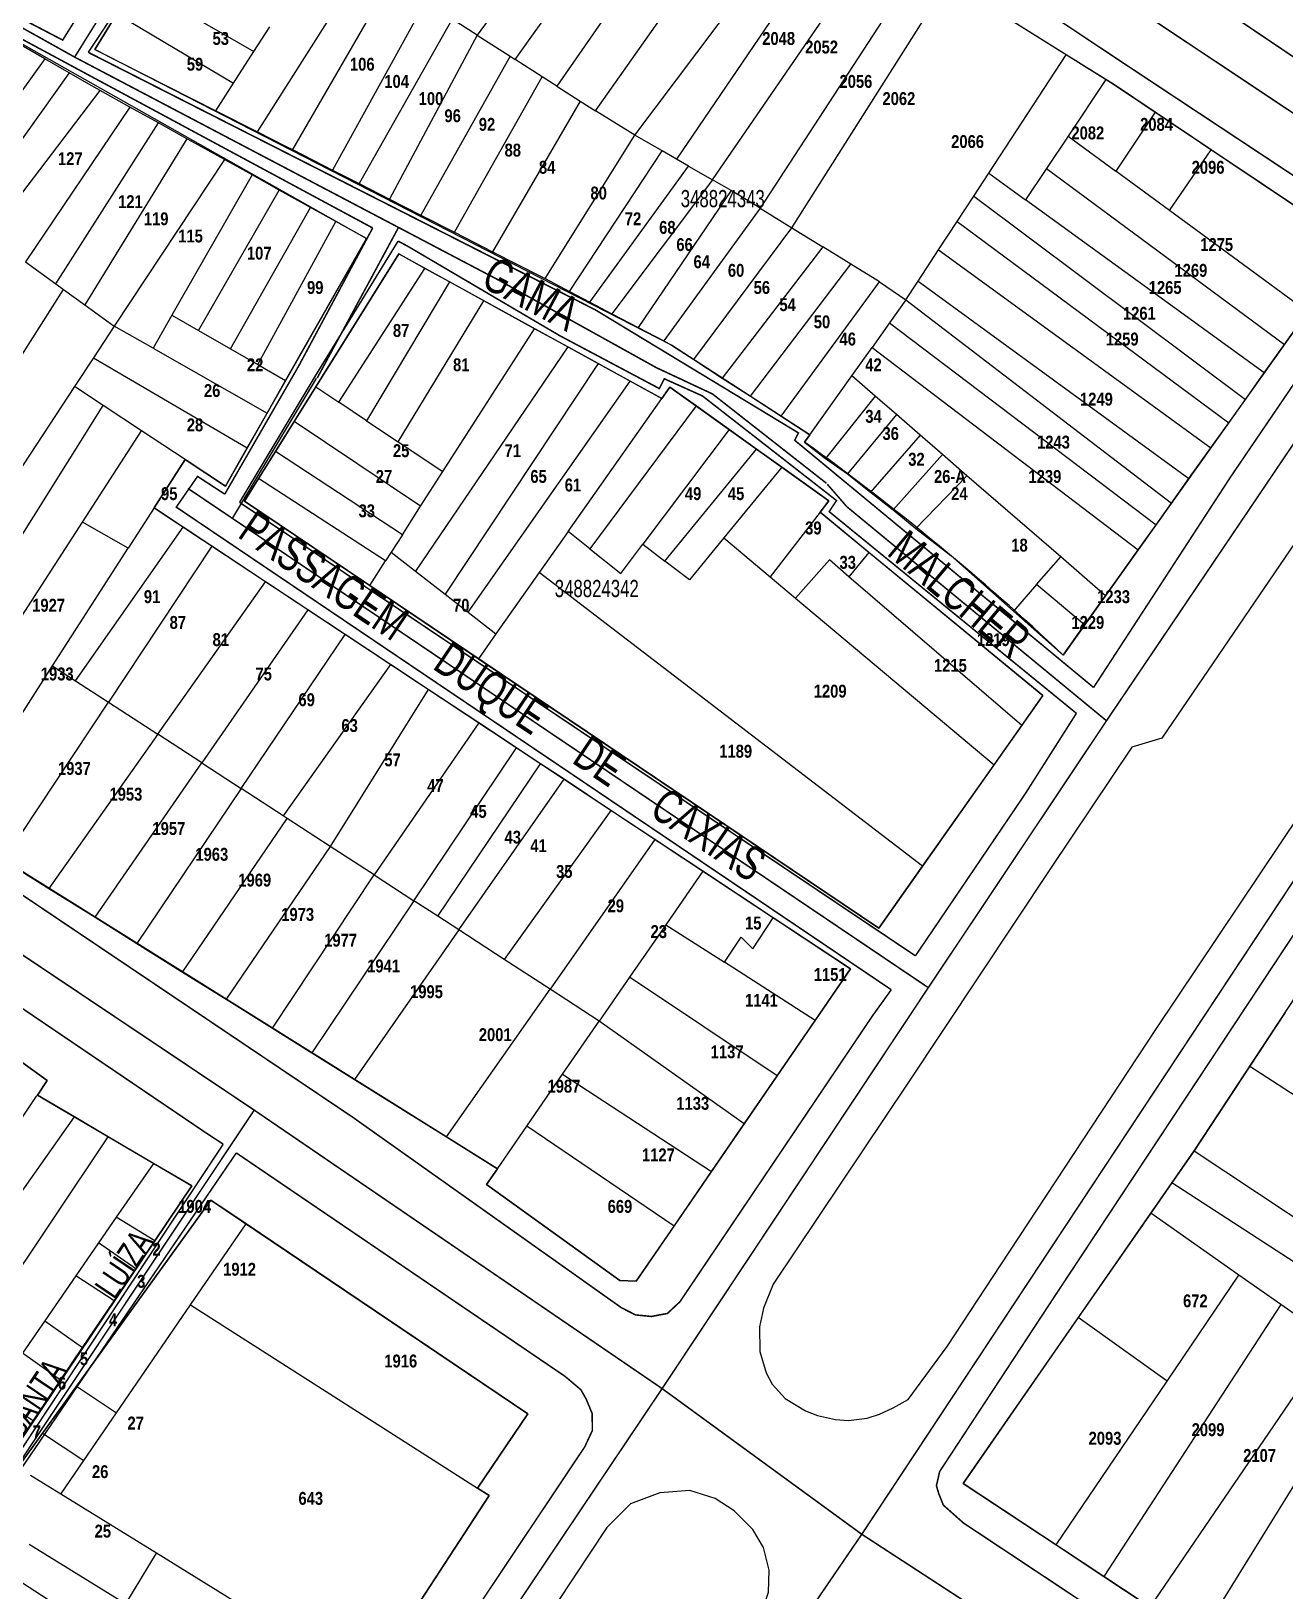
# Model space of a CAD drawing. Extents: x 203136 to 205923, y 4839890 to 4842982.
# Drawn here: x 203676.3 to 203822.3, y 4841120.4 to 4841302 of the extents above; entities that cross this region are included whole.
import ezdxf
from ezdxf.enums import TextEntityAlignment as Align

# ---------------------------------------------------------------- set-up
doc = ezdxf.new("R2010")
doc.units = 0
doc.header["$LTSCALE"] = 1.5
doc.header["$MEASUREMENT"] = 0
doc.linetypes.add('TRACO_11', pattern=[8, 3, -1, 3, -1])
doc.linetypes.add('TRACO_25', pattern=[8, 3, -1, 1, -1, 1, -1])
for name, color, linetype in [('CD_MALHA_LOTES', 40, 'CONTINUOUS'), ('CD_TXT_QUADRA', 7, 'CONTINUOUS'), ('RU-QUADRAS', 210, 'CONTINUOUS'), ('SV-EIXO-RUA-N-PAV', 6, 'CONTINUOUS'), ('SV-EIXO-RUA-PAV', 20, 'CONTINUOUS'), ('SV-RUA-PAVIM-S-GUIA-C-GUIA', 7, 'CONTINUOUS'), ('SV-TXT-RUA-N-PAV-S-GUIA-C-GUIA', 7, 'CONTINUOUS'), ('SV-TXT-RUA-PAV-S-GUIA-C-GUIA', 7, 'CONTINUOUS'), ('Th_NmrPort', 1, 'CONTINUOUS')]:
    doc.layers.add(name, color=color, linetype=linetype)
doc.styles.add('3488-24-2D_TXT$0$ARIAL', font='ARIAL.TTF')
doc.styles.add('ARIAL', font='ARIAL.TTF')
doc.styles.get("Standard").update_dxf_attribs({"font": 'swisscbo.ttf'})

msp = doc.modelspace()

# ---------------------------------------------------------------- linework, layer by layer
at = {"layer": 'CD_MALHA_LOTES', "linetype": 'Continuous'}
for p, q in [((203748.54, 4841329.54), (203728.23, 4841301.57)), ((203732.64, 4841298.76), (203752.77, 4841326.88)), ((203757.18, 4841324.12), (203737.51, 4841295.64)), ((203742.01, 4841292.77), (203761.98, 4841321.12)), ((203746.6, 4841289.93), (203767.44, 4841317.69)), ((203770.81, 4841315.59), (203751.42, 4841287.16)), ((203755.61, 4841284.75), (203775, 4841312.96)), ((203702.64, 4841290.32), (203715.1, 4841309.95)), ((203779.76, 4841309.98), (203761.19, 4841281.42)), ((203688.45, 4841307.63), (203702.22, 4841299.67)), ((203718.15, 4841308), (203706.73, 4841288.25)), ((203764.85, 4841279.16), (203783.08, 4841307.9)), ((203796.79, 4841299.31), (203783.08, 4841307.9)), ((203722.16, 4841305.44), (203711.39, 4841285.87)), ((203686.27, 4841304.08), (203683.7, 4841299.9)), ((203686.27, 4841304.08), (203699.87, 4841295.99)), ((203702.22, 4841299.67), (203704.07, 4841302.57)), ((203725.31, 4841303.43), (203714.49, 4841284.29)), ((203728.23, 4841301.57), (203725.31, 4841303.43)), ((203677.88, 4841298.82), (203675.12, 4841300.41)), ((203728.23, 4841301.57), (203718.03, 4841282.49)), ((203728.23, 4841301.57), (203732.06, 4841299.12)), ((203677.88, 4841298.82), (203665.98, 4841282.31)), ((203680.72, 4841297.18), (203677.88, 4841298.82)), ((203683.7, 4841299.9), (203697.81, 4841292.77)), ((203699.87, 4841295.99), (203702.22, 4841299.67)), ((203732.06, 4841299.12), (203721.66, 4841280.63)), ((203732.06, 4841299.12), (203732.64, 4841298.76)), ((203735.81, 4841296.73), (203732.64, 4841298.76)), ((203787.79, 4841285.51), (203796.79, 4841299.31)), ((203801.43, 4841296.41), (203796.79, 4841299.31)), ((203680.72, 4841297.18), (203668.65, 4841280.29)), ((203683.02, 4841295.86), (203680.72, 4841297.18)), ((203725.57, 4841278.64), (203735.81, 4841296.73)), ((203737.51, 4841295.64), (203735.81, 4841296.73)), ((203801.43, 4841296.41), (203797.03, 4841289.82)), ((203802.3, 4841295.86), (203801.43, 4841296.41)), ((203671.45, 4841278.21), (203684.34, 4841295.13)), ((203684.34, 4841295.13), (203683.02, 4841295.86)), ((203687.78, 4841293.21), (203684.34, 4841295.13)), ((203697.81, 4841292.77), (203699.87, 4841295.99)), ((203737.51, 4841295.64), (203740.23, 4841293.91)), ((203807.16, 4841292.61), (203802.3, 4841295.86)), ((203687.78, 4841293.21), (203675.62, 4841275.19)), ((203691.13, 4841291.36), (203687.78, 4841293.21)), ((203697.81, 4841292.77), (203702.64, 4841290.32)), ((203740.23, 4841293.91), (203730.01, 4841276.37)), ((203740.23, 4841293.91), (203742.01, 4841292.77)), ((203746.6, 4841289.93), (203742.01, 4841292.77)), ((203679.18, 4841272.62), (203691.13, 4841291.36)), ((203694.43, 4841289.52), (203691.13, 4841291.36)), ((203807.16, 4841292.61), (203802.58, 4841285.75)), ((203813.68, 4841288.24), (203807.16, 4841292.61)), ((203694.43, 4841289.52), (203682.53, 4841270.19)), ((203695.01, 4841289.2), (203694.43, 4841289.52)), ((203698.79, 4841287.1), (203695.01, 4841289.2)), ((203702.64, 4841290.32), (203705.93, 4841288.66)), ((203736.15, 4841273.23), (203746.6, 4841289.93)), ((203749.75, 4841288.12), (203746.6, 4841289.93)), ((203797.03, 4841289.82), (203794.52, 4841286.06)), ((203797.03, 4841289.82), (203802.58, 4841285.75)), ((203706.73, 4841288.25), (203711.39, 4841285.87)), ((203738.99, 4841271.74), (203749.75, 4841288.12)), ((203751.42, 4841287.16), (203749.75, 4841288.12)), ((203808.85, 4841281.15), (203813.68, 4841288.24)), ((203829.31, 4841277.78), (203813.68, 4841288.24)), ((203698.79, 4841287.1), (203685.98, 4841267.7)), ((203702.03, 4841285.3), (203698.79, 4841287.1)), ((203711.39, 4841285.87), (203714.49, 4841284.29)), ((203741.34, 4841270.5), (203752.84, 4841286.34)), ((203752.84, 4841286.34), (203751.42, 4841287.16)), ((203752.84, 4841286.34), (203755.61, 4841284.75)), ((203786.04, 4841282.83), (203787.79, 4841285.51)), ((203787.79, 4841285.51), (203792.08, 4841282.4)), ((203794.52, 4841286.06), (203792.08, 4841282.4)), ((203794.52, 4841286.06), (203822.22, 4841265.57)), ((203808.85, 4841281.15), (203802.58, 4841285.75)), ((203702.03, 4841285.3), (203692.68, 4841268.96)), ((203705.18, 4841283.55), (203702.03, 4841285.3)), ((203714.49, 4841284.29), (203718.03, 4841282.49)), ((203755.61, 4841284.75), (203743.9, 4841269.15)), ((203757.81, 4841283.48), (203755.61, 4841284.75)), ((203695.78, 4841267.18), (203705.18, 4841283.55)), ((203708.83, 4841281.53), (203705.18, 4841283.55)), ((203718.03, 4841282.49), (203721.66, 4841280.63)), ((203757.81, 4841283.48), (203746.99, 4841267.53)), ((203761.19, 4841281.42), (203757.81, 4841283.48)), ((203784.13, 4841279.9), (203786.04, 4841282.83)), ((203786.04, 4841282.83), (203817.67, 4841259.17)), ((203819.87, 4841262.26), (203792.08, 4841282.4)), ((203699.51, 4841265.05), (203708.83, 4841281.53)), ((203711.77, 4841279.89), (203708.83, 4841281.53)), ((203721.66, 4841280.63), (203725.57, 4841278.64)), ((203761.19, 4841281.42), (203749.97, 4841265.97)), ((203761.19, 4841281.42), (203764.85, 4841279.16)), ((203824.92, 4841269.35), (203808.85, 4841281.15)), ((203702.7, 4841263.22), (203711.77, 4841279.89)), ((203715.34, 4841277.91), (203711.77, 4841279.89)), ((203725.57, 4841278.64), (203730.01, 4841276.37)), ((203753.46, 4841263.81), (203764.85, 4841279.16)), ((203764.85, 4841279.16), (203768.49, 4841276.92)), ((203781.96, 4841276.57), (203784.13, 4841279.9)), ((203784.13, 4841279.9), (203815.73, 4841256.45)), ((203705.92, 4841261.37), (203715.34, 4841277.91)), ((203730.01, 4841276.37), (203735.66, 4841273.49)), ((203768.49, 4841276.92), (203756.77, 4841261.65)), ((203771.75, 4841274.91), (203768.49, 4841276.92)), ((203779.58, 4841272.92), (203781.96, 4841276.57)), ((203781.96, 4841276.57), (203813.65, 4841253.53)), ((203675.62, 4841275.19), (203679.18, 4841272.62)), ((203719.11, 4841276.1), (203709.43, 4841260.62)), ((203722.15, 4841274.43), (203719.11, 4841276.1)), ((203760.04, 4841259.53), (203771.75, 4841274.91)), ((203775.07, 4841272.86), (203771.75, 4841274.91)), ((203712.11, 4841258.83), (203722.15, 4841274.43)), ((203725, 4841272.86), (203715.34, 4841256.68)), ((203725, 4841272.86), (203722.15, 4841274.43)), ((203729, 4841270.66), (203725, 4841272.86)), ((203735.66, 4841273.49), (203736.15, 4841273.23)), ((203736.15, 4841273.23), (203738.99, 4841271.74)), ((203763.61, 4841257.2), (203775.07, 4841272.86)), ((203775.07, 4841272.86), (203778.15, 4841270.78)), ((203778.15, 4841270.78), (203779.58, 4841272.92)), ((203779.58, 4841272.92), (203811.1, 4841249.95)), ((203647.84, 4841221.33), (203680.08, 4841271.97)), ((203679.18, 4841272.62), (203680.08, 4841271.97)), ((203680.08, 4841271.97), (203682.53, 4841270.19)), ((203738.99, 4841271.74), (203741.34, 4841270.5)), ((203682.53, 4841270.19), (203685.98, 4841267.7)), ((203719.03, 4841254.22), (203729, 4841270.66)), ((203734.92, 4841267.4), (203729, 4841270.66)), ((203741.34, 4841270.5), (203743.9, 4841269.15)), ((203743.9, 4841269.15), (203746.99, 4841267.53)), ((203778.15, 4841270.78), (203776.25, 4841268.1)), ((203778.15, 4841270.78), (203809.07, 4841247.1)), ((203822.22, 4841265.57), (203824.92, 4841269.35)), ((203685.98, 4841267.7), (203683.54, 4841264.01)), ((203690.49, 4841265.12), (203685.98, 4841267.7)), ((203692.68, 4841268.96), (203690.49, 4841265.12)), ((203692.68, 4841268.96), (203695.78, 4841267.18)), ((203724.24, 4841250.76), (203734.92, 4841267.4)), ((203738.79, 4841265.28), (203734.92, 4841267.4)), ((203746.99, 4841267.53), (203749.97, 4841265.97)), ((203776.25, 4841268.1), (203774.21, 4841265.23)), ((203776.25, 4841268.1), (203807.27, 4841244.57)), ((203695.78, 4841267.18), (203699.51, 4841265.05)), ((203749.97, 4841265.97), (203750.85, 4841265.5)), ((203750.85, 4841265.5), (203753.46, 4841263.81)), ((203819.87, 4841262.26), (203822.22, 4841265.57)), ((203683.54, 4841264.01), (203681.34, 4841260.67)), ((203683.54, 4841264.01), (203701.45, 4841253.51)), ((203690.49, 4841265.12), (203703.76, 4841257.57)), ((203699.51, 4841265.05), (203702.7, 4841263.22)), ((203738.79, 4841265.28), (203721.05, 4841239.18)), ((203742.31, 4841263.34), (203738.79, 4841265.28)), ((203753.46, 4841263.81), (203756.77, 4841261.65)), ((203771.85, 4841261.92), (203774.21, 4841265.23)), ((203774.21, 4841265.23), (203805.19, 4841241.65)), ((203702.7, 4841263.22), (203705.92, 4841261.37)), ((203742.31, 4841263.34), (203724.49, 4841236.5)), ((203746.04, 4841261.29), (203742.31, 4841263.34)), ((203766.95, 4841255.03), (203771.85, 4841261.92)), ((203774.56, 4841259.56), (203771.85, 4841261.92)), ((203817.67, 4841259.17), (203819.87, 4841262.26)), ((203681.34, 4841260.67), (203653.18, 4841217.99)), ((203684.68, 4841258.47), (203681.34, 4841260.67)), ((203703.76, 4841257.57), (203705.92, 4841261.37)), ((203709.43, 4841260.62), (203706.92, 4841256.6)), ((203709.43, 4841260.62), (203712.11, 4841258.83)), ((203727.19, 4841234.39), (203746.04, 4841261.29)), ((203749.73, 4841259.26), (203746.04, 4841261.29)), ((203750.68, 4841260.61), (203749.73, 4841259.26)), ((203753.74, 4841258.41), (203750.68, 4841260.61)), ((203756.77, 4841261.65), (203760.04, 4841259.53)), ((203657.53, 4841215.27), (203684.68, 4841258.47)), ((203689.16, 4841255.5), (203684.68, 4841258.47)), ((203715.34, 4841256.68), (203712.11, 4841258.83)), ((203738.83, 4841243.8), (203749.73, 4841259.26)), ((203753.74, 4841258.41), (203741.36, 4841241.76)), ((203757.58, 4841255.65), (203753.74, 4841258.41)), ((203760.04, 4841259.53), (203763.61, 4841257.2)), ((203774.56, 4841259.56), (203768.79, 4841252.3)), ((203777.05, 4841257.4), (203774.56, 4841259.56)), ((203815.73, 4841256.45), (203817.67, 4841259.17)), ((203701.45, 4841253.51), (203703.76, 4841257.57)), ((203706.92, 4841256.6), (203704.73, 4841253.11)), ((203721.64, 4841246.72), (203706.92, 4841256.6)), ((203715.34, 4841256.68), (203719.03, 4841254.22)), ((203763.61, 4841257.2), (203766.95, 4841255.03)), ((203777.05, 4841257.4), (203771.35, 4841250.49)), ((203779.79, 4841255.02), (203777.05, 4841257.4)), ((203813.65, 4841253.53), (203815.73, 4841256.45)), ((203682.29, 4841244.89), (203689.16, 4841255.5)), ((203694.22, 4841252.16), (203689.16, 4841255.5)), ((203757.58, 4841255.65), (203747.51, 4841242.3)), ((203760.74, 4841253.39), (203757.58, 4841255.65)), ((203766.95, 4841255.03), (203766.35, 4841254.19)), ((203779.79, 4841255.02), (203774.02, 4841248.38)), ((203782.42, 4841252.74), (203779.79, 4841255.02)), ((203698.91, 4841249.05), (203701.45, 4841253.51)), ((203704.73, 4841253.11), (203702.76, 4841249.97)), ((203719.52, 4841243.41), (203704.73, 4841253.11)), ((203719.03, 4841254.22), (203724.24, 4841250.76)), ((203750.07, 4841240.34), (203760.74, 4841253.39)), ((203763.7, 4841251.27), (203760.74, 4841253.39)), ((203766.35, 4841254.19), (203768.79, 4841252.3)), ((203782.42, 4841252.74), (203776.66, 4841246.3)), ((203785.26, 4841250.28), (203782.42, 4841252.74)), ((203811.1, 4841249.95), (203813.65, 4841253.53)), ((203690.6, 4841246.53), (203694.22, 4841252.16)), ((203694.22, 4841252.16), (203698.91, 4841249.05)), ((203763.7, 4841251.27), (203756.95, 4841243.03)), ((203769.18, 4841247.34), (203763.7, 4841251.27)), ((203768.79, 4841252.3), (203771.35, 4841250.49)), ((203702.76, 4841249.97), (203701.12, 4841247.33)), ((203717.56, 4841240.36), (203702.76, 4841249.97)), ((203721.64, 4841246.72), (203724.24, 4841250.76)), ((203771.35, 4841250.49), (203774.02, 4841248.38)), ((203779.31, 4841244.15), (203785.26, 4841250.28)), ((203796.17, 4841240.82), (203785.26, 4841250.28)), ((203809.07, 4841247.1), (203811.1, 4841249.95)), ((203701.12, 4841247.33), (203715.72, 4841237.5)), ((203768.15, 4841246.02), (203769.18, 4841247.34)), ((203774.02, 4841248.38), (203776.66, 4841246.3)), ((203690.6, 4841246.53), (203687.61, 4841241.86)), ((203693.98, 4841244.29), (203690.6, 4841246.53)), ((203719.52, 4841243.41), (203721.64, 4841246.72)), ((203768.15, 4841246.02), (203762.33, 4841238.51)), ((203773.82, 4841241.35), (203768.15, 4841246.02)), ((203776.66, 4841246.3), (203779.31, 4841244.15)), ((203807.27, 4841244.57), (203809.07, 4841247.1)), ((203661.49, 4841212.78), (203682.29, 4841244.89)), ((203681.47, 4841226.4), (203693.98, 4841244.29)), ((203687.61, 4841241.86), (203682.29, 4841244.89)), ((203697.33, 4841242.08), (203693.98, 4841244.29)), ((203738.83, 4841243.8), (203735.46, 4841239.02)), ((203741.36, 4841241.76), (203738.83, 4841243.8)), ((203779.31, 4841244.15), (203783.37, 4841241)), ((203805.19, 4841241.65), (203807.27, 4841244.57)), ((203678.8, 4841228.13), (203687.61, 4841241.86)), ((203697.33, 4841242.08), (203685.29, 4841223.91)), ((203703.57, 4841237.94), (203697.33, 4841242.08)), ((203719.52, 4841243.41), (203718.22, 4841241.39)), ((203744.94, 4841238.89), (203747.51, 4841242.3)), ((203747.51, 4841242.3), (203750.07, 4841240.34)), ((203756.95, 4841243.03), (203752.94, 4841238.14)), ((203756.95, 4841243.03), (203762.33, 4841238.51)), ((203715.72, 4841237.5), (203717.56, 4841240.36)), ((203718.22, 4841241.39), (203717.56, 4841240.36)), ((203718.22, 4841241.39), (203721.05, 4841239.18)), ((203741.36, 4841241.76), (203744.94, 4841238.89)), ((203752.94, 4841238.14), (203750.07, 4841240.34)), ((203769.25, 4841240.48), (203765.3, 4841236.03)), ((203771.52, 4841238.52), (203769.25, 4841240.48)), ((203773.82, 4841241.35), (203771.52, 4841238.52)), ((203794.1, 4841224.68), (203773.82, 4841241.35)), ((203783.37, 4841241), (203790.68, 4841234.51)), ((203793.36, 4841237.6), (203796.17, 4841240.82)), ((203801.38, 4841236.3), (203796.17, 4841240.82)), ((203801.38, 4841236.3), (203805.19, 4841241.65)), ((203721.05, 4841239.18), (203724.49, 4841236.5)), ((203735.46, 4841239.02), (203730.42, 4841231.86)), ((203780.08, 4841204.81), (203735.46, 4841239.02)), ((203762.33, 4841238.51), (203765.3, 4841236.03)), ((203791.63, 4841221.18), (203771.52, 4841238.52)), ((203691.03, 4841220.18), (203703.57, 4841237.94)), ((203708.52, 4841234.67), (203703.57, 4841237.94)), ((203715.72, 4841237.5), (203728.38, 4841228.97)), ((203724.49, 4841236.5), (203727.19, 4841234.39)), ((203793.36, 4841237.6), (203790.68, 4841234.51)), ((203798.96, 4841232.9), (203793.36, 4841237.6)), ((203708.52, 4841234.67), (203696.17, 4841216.84)), ((203712.85, 4841231.8), (203708.52, 4841234.67)), ((203765.3, 4841236.03), (203788.42, 4841216.62)), ((203798.96, 4841232.9), (203801.38, 4841236.3)), ((203727.19, 4841234.39), (203730.42, 4841231.86)), ((203790.68, 4841234.51), (203796.46, 4841229.39)), ((203796.46, 4841229.39), (203798.96, 4841232.9)), ((203700.76, 4841213.86), (203712.85, 4841231.8)), ((203718.14, 4841228.3), (203712.85, 4841231.8)), ((203730.42, 4841231.86), (203728.38, 4841228.97)), ((203666.81, 4841209.45), (203678.8, 4841228.13)), ((203678.8, 4841228.13), (203681.47, 4841226.4)), ((203718.14, 4841228.3), (203705.65, 4841210.68)), ((203722.52, 4841225.4), (203718.14, 4841228.3)), ((203728.38, 4841228.97), (203774.99, 4841197.6)), ((203681.47, 4841226.4), (203685.29, 4841223.91)), ((203673.1, 4841205.52), (203685.29, 4841223.91)), ((203685.29, 4841223.91), (203691.03, 4841220.18)), ((203722.52, 4841225.4), (203711.13, 4841207.12)), ((203728.42, 4841221.49), (203722.52, 4841225.4)), ((203791.63, 4841221.18), (203794.1, 4841224.68)), ((203691.03, 4841220.18), (203678.36, 4841202.23)), ((203696.17, 4841216.84), (203691.03, 4841220.18)), ((203728.42, 4841221.49), (203716.23, 4841203.81)), ((203732.82, 4841218.59), (203728.42, 4841221.49)), ((203788.42, 4841216.62), (203791.63, 4841221.18)), ((203720.86, 4841200.79), (203732.82, 4841218.59)), ((203735.59, 4841216.75), (203732.82, 4841218.59)), ((203683.73, 4841198.87), (203696.17, 4841216.84)), ((203696.17, 4841216.84), (203700.76, 4841213.86)), ((203723.65, 4841198.98), (203735.59, 4841216.75)), ((203738.34, 4841214.93), (203735.59, 4841216.75)), ((203780.08, 4841204.81), (203788.42, 4841216.62)), ((203726.09, 4841197.39), (203738.34, 4841214.93)), ((203743.8, 4841211.31), (203738.34, 4841214.93)), ((203700.76, 4841213.86), (203688.6, 4841195.82)), ((203705.65, 4841210.68), (203700.76, 4841213.86)), ((203743.8, 4841211.31), (203731.37, 4841193.96)), ((203748.93, 4841207.92), (203743.8, 4841211.31)), ((203693.92, 4841192.49), (203706.11, 4841210.38)), ((203706.11, 4841210.38), (203705.65, 4841210.68)), ((203711.13, 4841207.12), (203706.11, 4841210.38)), ((203748.93, 4841207.92), (203736.71, 4841190.49)), ((203754.5, 4841204.23), (203748.93, 4841207.92)), ((203673.1, 4841205.52), (203678.36, 4841202.23)), ((203711.13, 4841207.12), (203699.01, 4841189.31)), ((203716.23, 4841203.81), (203711.13, 4841207.12)), ((203704.38, 4841185.95), (203716.23, 4841203.81)), ((203716.23, 4841203.81), (203720.86, 4841200.79)), ((203754.5, 4841204.23), (203750.2, 4841198)), ((203762.71, 4841198.8), (203754.5, 4841204.23)), ((203774.99, 4841197.6), (203780.08, 4841204.81)), ((203678.36, 4841202.23), (203683.73, 4841198.87)), ((203720.86, 4841200.79), (203708.97, 4841183.08)), ((203723.65, 4841198.98), (203720.86, 4841200.79)), ((203683.73, 4841198.87), (203688.6, 4841195.82)), ((203726.09, 4841197.39), (203723.65, 4841198.98)), ((203760.31, 4841195.2), (203762.71, 4841198.8)), ((203771.69, 4841192.85), (203762.71, 4841198.8)), ((203726.09, 4841197.39), (203713.93, 4841179.98)), ((203731.37, 4841193.96), (203726.09, 4841197.39)), ((203750.2, 4841198), (203745.98, 4841191.88)), ((203750.2, 4841198), (203757.03, 4841193.62)), ((203757.03, 4841193.62), (203758.98, 4841196.53)), ((203758.98, 4841196.53), (203760.31, 4841195.2)), ((203688.6, 4841195.82), (203693.92, 4841192.49)), ((203736.71, 4841190.49), (203731.37, 4841193.96)), ((203767.58, 4841186.86), (203757.03, 4841193.62)), ((203767.58, 4841186.86), (203771.69, 4841192.85)), ((203693.92, 4841192.49), (203699.01, 4841189.31)), ((203745.98, 4841191.88), (203742.45, 4841186.76)), ((203763.17, 4841180.42), (203745.98, 4841191.88)), ((203699.01, 4841189.31), (203704.38, 4841185.95)), ((203724.64, 4841173.28), (203736.71, 4841190.49)), ((203742.45, 4841186.76), (203736.71, 4841190.49)), ((203822.31, 4841187.79), (203818.2, 4841181.54)), ((203704.38, 4841185.95), (203708.97, 4841183.08)), ((203738.18, 4841180.58), (203742.45, 4841186.76)), ((203759.33, 4841174.82), (203742.45, 4841186.76)), ((203763.17, 4841180.42), (203767.58, 4841186.86)), ((203678.17, 4841179.84), (203673.65, 4841183.12)), ((203708.97, 4841183.08), (203713.93, 4841179.98)), ((203734.01, 4841174.54), (203738.18, 4841180.58)), ((203738.18, 4841180.58), (203755.52, 4841169.26)), ((203759.33, 4841174.82), (203763.17, 4841180.42)), ((203818.2, 4841181.54), (203811.71, 4841171.68)), ((203818.2, 4841181.54), (203843.34, 4841165.14)), ((203677.02, 4841178.16), (203678.17, 4841179.84)), ((203713.93, 4841179.98), (203724.64, 4841173.28)), ((203655.38, 4841145.97), (203676.92, 4841178.02)), ((203676.92, 4841178.02), (203677.02, 4841178.16)), ((203681.33, 4841175.63), (203677.02, 4841178.16)), ((203664.12, 4841151.17), (203681.33, 4841175.63)), ((203685.28, 4841173.3), (203681.33, 4841175.63)), ((203755.52, 4841169.26), (203759.33, 4841174.82)), ((203668.17, 4841147.74), (203685.28, 4841173.3)), ((203724.64, 4841173.28), (203730.58, 4841169.56)), ((203730.58, 4841169.56), (203734.01, 4841174.54)), ((203751.16, 4841162.89), (203734.01, 4841174.54)), ((203811.71, 4841171.68), (203809.11, 4841167.94)), ((203811.71, 4841171.68), (203836.97, 4841154.87)), ((203690.55, 4841170.2), (203686.21, 4841163.93)), ((203695.01, 4841167.58), (203690.55, 4841170.2)), ((203730.58, 4841169.56), (203729.32, 4841167.74)), ((203751.16, 4841162.89), (203755.52, 4841169.26)), ((203690.68, 4841161.17), (203695.01, 4841167.58)), ((203729.32, 4841167.74), (203744.85, 4841156.58)), ((203809.11, 4841167.94), (203806.65, 4841164.4)), ((203834.76, 4841151.28), (203809.11, 4841167.94)), ((203697.21, 4841165.94), (203681.59, 4841144.28)), ((203701.32, 4841163.16), (203697.21, 4841165.94)), ((203686.21, 4841163.93), (203684.15, 4841160.94)), ((203690.68, 4841161.17), (203686.21, 4841163.93)), ((203806.65, 4841164.4), (203798.21, 4841152.25)), ((203816.93, 4841157.18), (203806.65, 4841164.4)), ((203694.86, 4841153.74), (203701.32, 4841163.16)), ((203734.13, 4841141.05), (203701.32, 4841163.16)), ((203746.76, 4841156.48), (203751.16, 4841162.89)), ((203684.15, 4841160.94), (203681.5, 4841157.11)), ((203688.49, 4841157.92), (203684.15, 4841160.94)), ((203688.49, 4841157.92), (203690.68, 4841161.17)), ((203681.5, 4841157.11), (203677.88, 4841151.86)), ((203685.96, 4841154.19), (203681.5, 4841157.11)), ((203685.96, 4841154.19), (203688.49, 4841157.92)), ((203744.85, 4841156.58), (203746.76, 4841156.48)), ((203808.58, 4841144.85), (203816.93, 4841157.18)), ((203821.79, 4841153.77), (203816.93, 4841157.18)), ((203682.29, 4841148.75), (203685.96, 4841154.19)), ((203686.23, 4841141.14), (203694.86, 4841153.74)), ((203694.86, 4841153.74), (203728.27, 4841132.39)), ((203821.79, 4841153.77), (203801.21, 4841122.1)), ((203827.75, 4841149.58), (203821.79, 4841153.77)), ((203677.88, 4841151.86), (203675.28, 4841148.1)), ((203677.88, 4841151.86), (203682.29, 4841148.75)), ((203798.21, 4841152.25), (203784.81, 4841132.94)), ((203808.58, 4841144.85), (203798.21, 4841152.25)), ((203806.58, 4841118.54), (203827.75, 4841149.58)), ((203679.72, 4841144.95), (203675.28, 4841148.1)), ((203831.91, 4841146.66), (203812.21, 4841114.81)), ((203676.52, 4841140.22), (203679.72, 4841144.95)), ((203681.59, 4841144.28), (203677.63, 4841138.78)), ((203681.59, 4841144.28), (203686.23, 4841141.14)), ((203795.64, 4841125.78), (203808.58, 4841144.85)), ((203676.52, 4841140.22), (203672.11, 4841143.16)), ((203673.29, 4841135.44), (203676.52, 4841140.22)), ((203682.43, 4841135.59), (203686.23, 4841141.14)), ((203728.27, 4841132.39), (203734.13, 4841141.05)), ((203677.63, 4841138.78), (203674.74, 4841134.78)), ((203677.63, 4841138.78), (203682.43, 4841135.59)), ((203679.75, 4841131.69), (203682.43, 4841135.59)), ((203679.75, 4841131.69), (203676.21, 4841133.87)), ((203784.81, 4841132.94), (203795.64, 4841125.78)), ((203690.89, 4841124.82), (203679.75, 4841131.69)), ((203676.08, 4841125.88), (203687.31, 4841118.91)), ((203795.64, 4841125.78), (203801.21, 4841122.1)), ((203687.31, 4841118.91), (203690.89, 4841124.82)), ((203715.39, 4841109.69), (203690.89, 4841124.82)), ((203673.73, 4841122.37), (203705.13, 4841102.08)), ((203801.21, 4841122.1), (203806.58, 4841118.54))]:
    msp.add_line(p, q, dxfattribs=at)
for points in [[(203705.93, 4841288.66), (203706.73, 4841288.25)], [(203690.55, 4841170.2), (203685.28, 4841173.3)], [(203679.72, 4841144.95), (203682.29, 4841148.75)], [(203715.39, 4841109.69), (203729.64, 4841131.52), (203728.27, 4841132.39)]]:
    msp.add_lwpolyline(points, dxfattribs=at)
at = {"layer": 'RU-QUADRAS', "color": 6, "linetype": 'Continuous'}
msp.add_lwpolyline([(203683.7, 4841299.9), (203696.6, 4841320.89), (203716.98, 4841350.04), (203722.65, 4841346.37), (203723.58, 4841347.68), (203734.46, 4841340.43), (203733.39, 4841339.02), (203802.3, 4841295.86), (203829.31, 4841277.78), (203829.57, 4841275.89), (203796.46, 4841229.39, 0.0331416136), (203766.35, 4841254.19), (203766.95, 4841255.03), (203750.85, 4841265.5)], format="xyb", close=True, dxfattribs=at)
for points in [[(203649.17, 4841315.34), (203715.34, 4841277.91), (203698.91, 4841249.05), (203694.22, 4841252.16), (203690.6, 4841246.53), (203771.69, 4841192.85), (203746.76, 4841156.48), (203744.85, 4841156.58), (203729.32, 4841167.74), (203730.58, 4841169.56), (203642.52, 4841224.65)], [(203650.3, 4841200.05), (203678.17, 4841179.84), (203677.04, 4841178.15), (203695.01, 4841167.58), (203668.67, 4841128.47)], [(203674.74, 4841134.78), (203697.21, 4841165.94), (203734.13, 4841141.05), (203728.27, 4841132.39), (203729.64, 4841131.52), (203711.58, 4841103.85), (203707.69, 4841106.26), (203705.13, 4841102.08), (203707.92, 4841100.27), (203705.11, 4841096.04), (203706.97, 4841094.91), (203686.82, 4841064.47), (203672.27, 4841073.45)]]:
    msp.add_lwpolyline(points, dxfattribs=at)
for points in [[(203701.12, 4841247.33), (203719.11, 4841276.1), (203749.73, 4841259.26), (203750.68, 4841260.61), (203769.18, 4841247.34), (203768.15, 4841246.02), (203794.1, 4841224.68), (203774.99, 4841197.6)], [(203784.81, 4841132.94), (203811.7, 4841171.68), (203865.35, 4841253.17), (203900.57, 4841229.56), (203899.84, 4841227.93), (204056.98, 4841124.94), (204070.55, 4841114.31), (204121.89, 4841081.42), (204041.72, 4840961.81), (203911.5, 4841049.36), (203888.59, 4841063.89), (203929.99, 4841120.35), (203890.82, 4841146.57), (203891.73, 4841148), (203868.11, 4841165.26), (203865.3, 4841160.68), (203869.43, 4841157.72), (203831.31, 4841102.18)]]:
    msp.add_lwpolyline(points, close=True, dxfattribs=at)
at = {"layer": 'SV-EIXO-RUA-N-PAV', "const_width": 0.18, "flags": 128}
for points in [[(203651.1778, 4841315.8888), (203681.359968, 4841299.0272), (203720.0662, 4841361.1784)], [(203719.0705, 4841279.1919), (203709.597465, 4841261.6459)], [(203771.281, 4841246.6635), (203768.992224, 4841249.294)], [(203801.503, 4841221.7458), (203771.281036, 4841246.6635)], [(203659.630557, 4841112.375669), (203702.267743, 4841176.410699)]]:
    msp.add_lwpolyline(points, dxfattribs=at)
at = {"layer": 'SV-EIXO-RUA-PAV', "const_width": 0.18, "flags": 128}
for points in [[(203686.39953, 4841049.541978), (203692.54943, 4841058.743734), (203749.763, 4841143.981473), (203780.754332, 4841190.6698), (203801.503, 4841221.7458), (203841.206856, 4841280.544557), (203883.1664, 4841344.0556), (203932.166221, 4841417.194802), (203983.243296, 4841493.9438), (204024.317884, 4841554.89701), (204044.434599, 4841585.5919), (204112.74, 4841687.823359), (204118.336724, 4841695.482033), (204206.94601, 4841829.2385), (204298.345112, 4841966.997973), (204390.162441, 4842105.446938), (204453.930388, 4842201.1731)], [(203719.944, 4841049.3658), (203773.009517, 4841127.017798), (203864.408033, 4841265.334897), (203955.51211, 4841401.724634), (204047.25663, 4841539.716778), (204077.8325, 4841585.3865), (204135.716023, 4841672.506011), (204141.312746, 4841679.87012), (204230.198456, 4841813.486843), (204274.2308, 4841880.6254), (204297.5478, 4841915.677), (204321.480187, 4841951.454095), (204364.7409, 4842016.6862), (204413.297516, 4842089.90306), (204462.2522, 4842163.2717), (204487.643986, 4842201.1725)], [(203890.124517, 4841049.3628), (203880.76933, 4841055.6623), (203826.7787, 4841092.0175), (203773.009517, 4841127.017798), (203749.763, 4841143.981473), (203702.267743, 4841176.410699), (203477.60981, 4841326.877425)], [(203681.3599, 4841299.0272), (203719.0705, 4841279.1919), (203730.7405, 4841273.0537), (203749.104735, 4841262.8577), (203755.634216, 4841259.7989), (203768.897228, 4841249.399)], [(203709.5197, 4841261.6342), (203699.723098, 4841245.3165)], [(203694.5462, 4841248.8077), (203699.723098, 4841245.3165), (203780.754332, 4841190.6698)]]:
    msp.add_lwpolyline(points, dxfattribs=at)
at = {"layer": 'SV-EIXO-RUA-PAV', "const_width": 0.18}
msp.add_lwpolyline([(203555.602653, 4841470.398132), (203570.418617, 4841460.5589), (203623.3804, 4841425.3872), (203626.295581, 4841423.4512), (203720.0662, 4841361.1784), (203841.206856, 4841280.544557), (203864.408033, 4841265.334897), (203934.3888, 4841218.8476), (204068.980118, 4841129.466), (204133.56082, 4841086.5781)], dxfattribs=at)
at = {"layer": 'SV-RUA-PAVIM-S-GUIA-C-GUIA', "linetype": 'TRACO_25', "const_width": 0.18, "flags": 128}
for points in [[(203715.16, 4841357.4), (203679.97, 4841301.01), (203672.1, 4841305.11), (203651.55, 4841316.5), (203650.83, 4841315.21), (203673.39, 4841302.11), (203679.14, 4841299.01)], [(203719.37, 4841354.59), (203682.95, 4841299.58)], [(203716.06, 4841279.13), (203707.45, 4841263.06)], [(203719.02, 4841277.6), (203709.27, 4841261.72)], [(203800.002679, 4841225.623204), (203766.629396, 4841253.228265)], [(203764.79, 4841251.51), (203770.07, 4841247.39), (203769.21, 4841246.1), (203797.997491, 4841222.615423)], [(203700.183609, 4841171.423988), (203659.77, 4841112.1), (203659.09, 4841112.61), (203698.657439, 4841172.441434)]]:
    msp.add_lwpolyline(points, dxfattribs=at)
at = {"layer": 'SV-RUA-PAVIM-S-GUIA-C-GUIA', "linetype": 'Continuous', "const_width": 0.18, "flags": 128}
for points in [[(203791.99, 4841320.13), (203837.84, 4841289.23), (203839.06, 4841288.64), (203839.85, 4841288.41), (203841.62, 4841288.57), (203842.7, 4841289.84), (203864.01, 4841322.2), (203878.24, 4841343.43)], [(203776.442718, 4841190.4267), (203774.28, 4841187.42), (203751.84, 4841154.1), (203750.38, 4841152.73), (203748.51, 4841152.38), (203746.67, 4841152.56), (203745.02, 4841153.4), (203713.71, 4841175.6), (203639.72, 4841225.37), (203609.87, 4841245.77), (203554.85, 4841282.79), (203509.6, 4841313.11), (203477.645803, 4841333.635438)], [(203698.657439, 4841172.441434), (203696.56, 4841173.82), (203632.14, 4841217.48), (203558.92, 4841266.5), (203504.97, 4841302.53), (203477.645627, 4841320.702798)], [(203800.002679, 4841225.623204), (203815.94, 4841250.12), (203829.09, 4841269.46), (203833.43, 4841275.96), (203833.7, 4841277.63), (203833.12, 4841278.66), (203832.16, 4841279.39), (203830.3, 4841280.58), (203802.25, 4841299.14), (203781.19, 4841313.17)], [(203829.549563, 4841098.674632), (203784.85, 4841128.33), (203782.51, 4841130.41), (203781.99, 4841131.7), (203781.7, 4841132.67), (203782.08, 4841134.33), (203795.31, 4841154.49), (203826.17, 4841201.19), (203843.97, 4841227.19), (203861.28, 4841253.15), (203862.14, 4841254.39), (203863.7, 4841255.34), (203865.49, 4841255.82), (203867, 4841255.32), (203892.92, 4841238.38), (203921.05, 4841219.75), (203982.97, 4841178.49), (204044.21, 4841137.68), (204070.68, 4841120.29)], [(203797.997491, 4841222.615423), (203792, 4841213.18), (203779.256072, 4841194.375267)], [(203690.401798, 4841061.77759), (203696.31, 4841070.67), (203740.75, 4841137.19), (203741.64, 4841139.1), (203741.62, 4841141.08), (203740.92, 4841142.76), (203740.3, 4841143.85), (203738.47, 4841145.4), (203700.183609, 4841171.423988)]]:
    msp.add_lwpolyline(points, dxfattribs=at)
at = {"layer": 'SV-RUA-PAVIM-S-GUIA-C-GUIA', "linetype": 'TRACO_11', "const_width": 0.18, "flags": 128}
for points in [[(203679.14, 4841299.01), (203716.06, 4841279.13)], [(203766.629396, 4841253.228265), (203765.2, 4841254.41), (203765.63, 4841255.27), (203742, 4841269.59), (203682.95, 4841299.58)], [(203719.02, 4841277.6), (203720.08, 4841277.04), (203737.84, 4841266.59), (203749.44, 4841260.43), (203750.02, 4841261.57), (203754.46, 4841259.57), (203764.79, 4841251.51)], [(203698.838882, 4841248.134544), (203707.45, 4841263.06)], [(203700.560783, 4841247.177933), (203709.27, 4841261.72)], [(203698.838882, 4841248.134544), (203695.670419, 4841250.203234), (203693.194055, 4841246.626264), (203776.442718, 4841190.4267)], [(203779.256072, 4841194.375267), (203700.560783, 4841247.177933)]]:
    msp.add_lwpolyline(points, dxfattribs=at)
at = {"layer": 'SV-RUA-PAVIM-S-GUIA-C-GUIA'}
for points in [[(203824.04, 4841243.34), (203807.95, 4841219.72)], [(203804.45, 4841218.68), (203794.97, 4841204.53)], [(203807.95, 4841219.72), (203804.45, 4841218.68)], [(203807.34, 4841185.93), (203826.56, 4841214.63)], [(203794.97, 4841204.53), (203778.39, 4841179.56)], [(203789.2, 4841158.38), (203807.34, 4841185.93)], [(203778.39, 4841179.56), (203762.68, 4841156.14)], [(203782.94, 4841148.87), (203789.2, 4841158.38)], [(203762.68, 4841156.14), (203761.548729, 4841153.366494), (203761.091965, 4841151.173923), (203761.148999, 4841148.29486), (203761.874131, 4841145.825194), (203762.56011, 4841144.485923), (203764.075822, 4841142.837615), (203766.460892, 4841141.406449), (203767.861287, 4841140.864044), (203769.959259, 4841140.369021), (203771.460632, 4841140.259717), (203773.626297, 4841140.541389), (203775.06295, 4841141.005126), (203776.674915, 4841141.739457), (203778.42, 4841142.73)], [(203778.42, 4841142.73), (203782.94, 4841148.87)]]:
    msp.add_lwpolyline(points, dxfattribs=at)
at = {"layer": 'SV-RUA-PAVIM-S-GUIA-C-GUIA', "linetype": 'Continuous'}
msp.add_lwpolyline([(203712.13, 4841049.37), (203726.42, 4841070.33), (203728.72, 4841073.38), (203732.78, 4841074.29), (203758.29, 4841112.74), (203761.18, 4841117.4), (203762.13, 4841120.28), (203762.21, 4841122.83), (203761.58, 4841125.47), (203760.31, 4841127.58), (203758.16, 4841129.75), (203755.92, 4841131.19), (203752.99, 4841132.12), (203749.51, 4841131.83), (203746.09, 4841130.58), (203743.32, 4841127.82), (203716.17, 4841086.77), (203716.64, 4841083.77), (203707.56, 4841070.54), (203699.73, 4841058.5), (203695.93, 4841057.59), (203690.51, 4841049.37)], dxfattribs=at)

# ---------------------------------------------------------------- texts
at = {"layer": 'CD_TXT_QUADRA', "linetype": 'Continuous', "style": 'ARIAL', "width": 0.7}
for s, p in [('348824343', (203751.93, 4841281.55)), ('348824342', (203737.26, 4841236.15))]:
    msp.add_text(s, height=2, dxfattribs=at).set_placement(p)
at = {"layer": 'SV-TXT-RUA-N-PAV-S-GUIA-C-GUIA', "width": 0.7}
for s, height, rotation, style, p in [('GAMA', 4, 332, 'ARIAL', (203728.5031, 4841272.4177)), ('MALCHER', 4, 320, 'ARIAL', (203775.7921, 4841241.1364)), ('VL.              SANTA            LUÍZA', 3, 56, '3488-24-2D_TXT$0$ARIAL', (203666.263255, 4841124.872758))]:
    msp.add_text(s, height=height, rotation=rotation, dxfattribs=dict(at, style=style)).set_placement(p)
at = {"layer": 'SV-TXT-RUA-PAV-S-GUIA-C-GUIA', "style": 'ARIAL', "width": 0.7}
msp.add_text('PASSAGEM     DUQUE     DE     CAXIAS', height=4, rotation=326, dxfattribs=at).set_placement((203700.1953, 4841243.1926))
at = {"layer": 'Th_NmrPort', "color": 1}
for s, p in [('53', (203697.418554, 4841301.197271)), ('2048', (203761.418554, 4841301.197271)), ('2052', (203766.418554, 4841300.197271)), ('59', (203694.418554, 4841298.197271)), ('106', (203713.418554, 4841298.197271)), ('104', (203717.418554, 4841296.197271)), ('2056', (203770.418554, 4841296.197271)), ('100', (203721.418554, 4841294.197271)), ('2062', (203775.418554, 4841294.197271)), ('96', (203724.418554, 4841292.197271)), ('92', (203728.418554, 4841291.197271)), ('2082', (203797.418554, 4841290.197271)), ('2084', (203805.418554, 4841291.197271)), ('2066', (203783.418554, 4841289.197271)), ('127', (203679.418554, 4841287.197271)), ('88', (203731.418554, 4841288.197271)), ('84', (203735.418554, 4841286.197271)), ('2096', (203811.418554, 4841286.197271)), ('80', (203741.418554, 4841283.197271)), ('121', (203686.418554, 4841282.197271)), ('119', (203689.418554, 4841280.197271)), ('72', (203745.418554, 4841280.197271)), ('68', (203749.418554, 4841279.197271)), ('115', (203693.418554, 4841278.197271)), ('107', (203701.418554, 4841276.197271)), ('66', (203751.418554, 4841277.197271)), ('1275', (203812.418554, 4841277.197271)), ('64', (203753.418554, 4841275.197271)), ('60', (203757.418554, 4841274.197271)), ('1269', (203809.418554, 4841274.197271)), ('99', (203708.418554, 4841272.197271)), ('56', (203760.418554, 4841272.197271)), ('1265', (203806.418554, 4841272.197271)), ('54', (203763.418554, 4841270.197271)), ('1261', (203803.418554, 4841269.197271)), ('87', (203718.418554, 4841267.197271)), ('50', (203767.418554, 4841268.197271)), ('46', (203770.418554, 4841266.197271)), ('1259', (203801.418554, 4841266.197271)), ('22', (203701.418554, 4841263.197271)), ('81', (203725.418554, 4841263.197271)), ('42', (203773.418554, 4841263.197271)), ('26', (203696.418554, 4841260.197271)), ('1249', (203798.418554, 4841259.197271)), ('28', (203694.418554, 4841256.197271)), ('34', (203773.418554, 4841257.197271)), ('36', (203775.418554, 4841255.197271)), ('1243', (203793.418554, 4841254.197271)), ('25', (203718.418554, 4841253.197271)), ('71', (203731.418554, 4841253.197271)), ('32', (203778.418554, 4841252.197271)), ('27', (203716.418554, 4841250.197271)), ('65', (203734.418554, 4841250.197271)), ('26-A', (203781.418554, 4841250.197271)), ('1239', (203792.418554, 4841250.197271)), ('61', (203738.418554, 4841249.197271)), ('95', (203691.418554, 4841248.197271)), ('49', (203752.418554, 4841248.197271)), ('45', (203757.418554, 4841248.197271)), ('24', (203783.418554, 4841248.197271)), ('33', (203714.418554, 4841246.197271)), ('39', (203766.418554, 4841244.197271)), ('18', (203790.418554, 4841242.197271)), ('33', (203770.418554, 4841240.197271)), ('91', (203689.418554, 4841236.197271)), ('1233', (203800.418554, 4841236.197271)), ('1927', (203676.418554, 4841235.197271)), ('70', (203725.418554, 4841235.197271)), ('87', (203692.418554, 4841233.197271)), ('1229', (203797.418554, 4841233.197271)), ('81', (203697.418554, 4841231.197271)), ('1219', (203786.418554, 4841231.197271)), ('1933', (203677.418554, 4841227.197271)), ('75', (203702.418554, 4841227.197271)), ('1215', (203781.418554, 4841228.197271)), ('1209', (203767.418554, 4841225.197271)), ('69', (203707.418554, 4841224.197271)), ('63', (203712.418554, 4841221.197271)), ('1189', (203756.418554, 4841218.197271)), ('1937', (203679.418554, 4841216.197271)), ('57', (203717.418554, 4841217.197271)), ('47', (203722.418554, 4841214.197271)), ('1953', (203685.418554, 4841213.197271)), ('45', (203727.418554, 4841211.197271)), ('1957', (203690.418554, 4841209.197271)), ('43', (203731.418554, 4841208.197271)), ('41', (203734.418554, 4841207.197271)), ('1963', (203695.418554, 4841206.197271)), ('1969', (203700.418554, 4841203.197271)), ('35', (203737.418554, 4841204.197271)), ('29', (203743.418554, 4841200.197271)), ('1973', (203705.418554, 4841199.197271)), ('15', (203759.418554, 4841198.197271)), ('1977', (203710.418554, 4841196.197271)), ('23', (203748.418554, 4841197.197271)), ('1941', (203715.418554, 4841193.197271)), ('1151', (203767.418554, 4841192.197271)), ('1995', (203720.418554, 4841190.197271)), ('1141', (203759.418554, 4841189.197271)), ('2001', (203728.418554, 4841185.197271)), ('1137', (203755.418554, 4841183.197271)), ('1987', (203736.418554, 4841179.197271)), ('1133', (203751.418554, 4841177.197271)), ('1127', (203747.418554, 4841171.197271)), ('1904', (203693.418554, 4841165.197271)), ('669', (203743.418554, 4841165.197271)), ('2', (203690.418554, 4841160.197271)), ('1912', (203698.648554, 4841157.877271)), ('3', (203688.638554, 4841156.477271)), ('672', (203810.418554, 4841154.197271)), ('4', (203685.358554, 4841151.997271)), ('5', (203681.968554, 4841147.457271)), ('1916', (203717.418554, 4841147.197271)), ('6', (203679.408554, 4841144.617271)), ('27', (203687.508554, 4841139.967271)), ('7', (203676.488554, 4841138.937271)), ('2093', (203799.418554, 4841138.197271)), ('2099', (203811.418554, 4841139.197271)), ('2107', (203817.418554, 4841136.197271)), ('26', (203683.378554, 4841134.307271)), ('643', (203707.418554, 4841131.197271)), ('25', (203683.688554, 4841127.387271))]:
    msp.add_text(s, height=1.5, dxfattribs=at).set_placement(p, align=Align.MIDDLE_LEFT)

doc.saveas('drawing.dxf')
